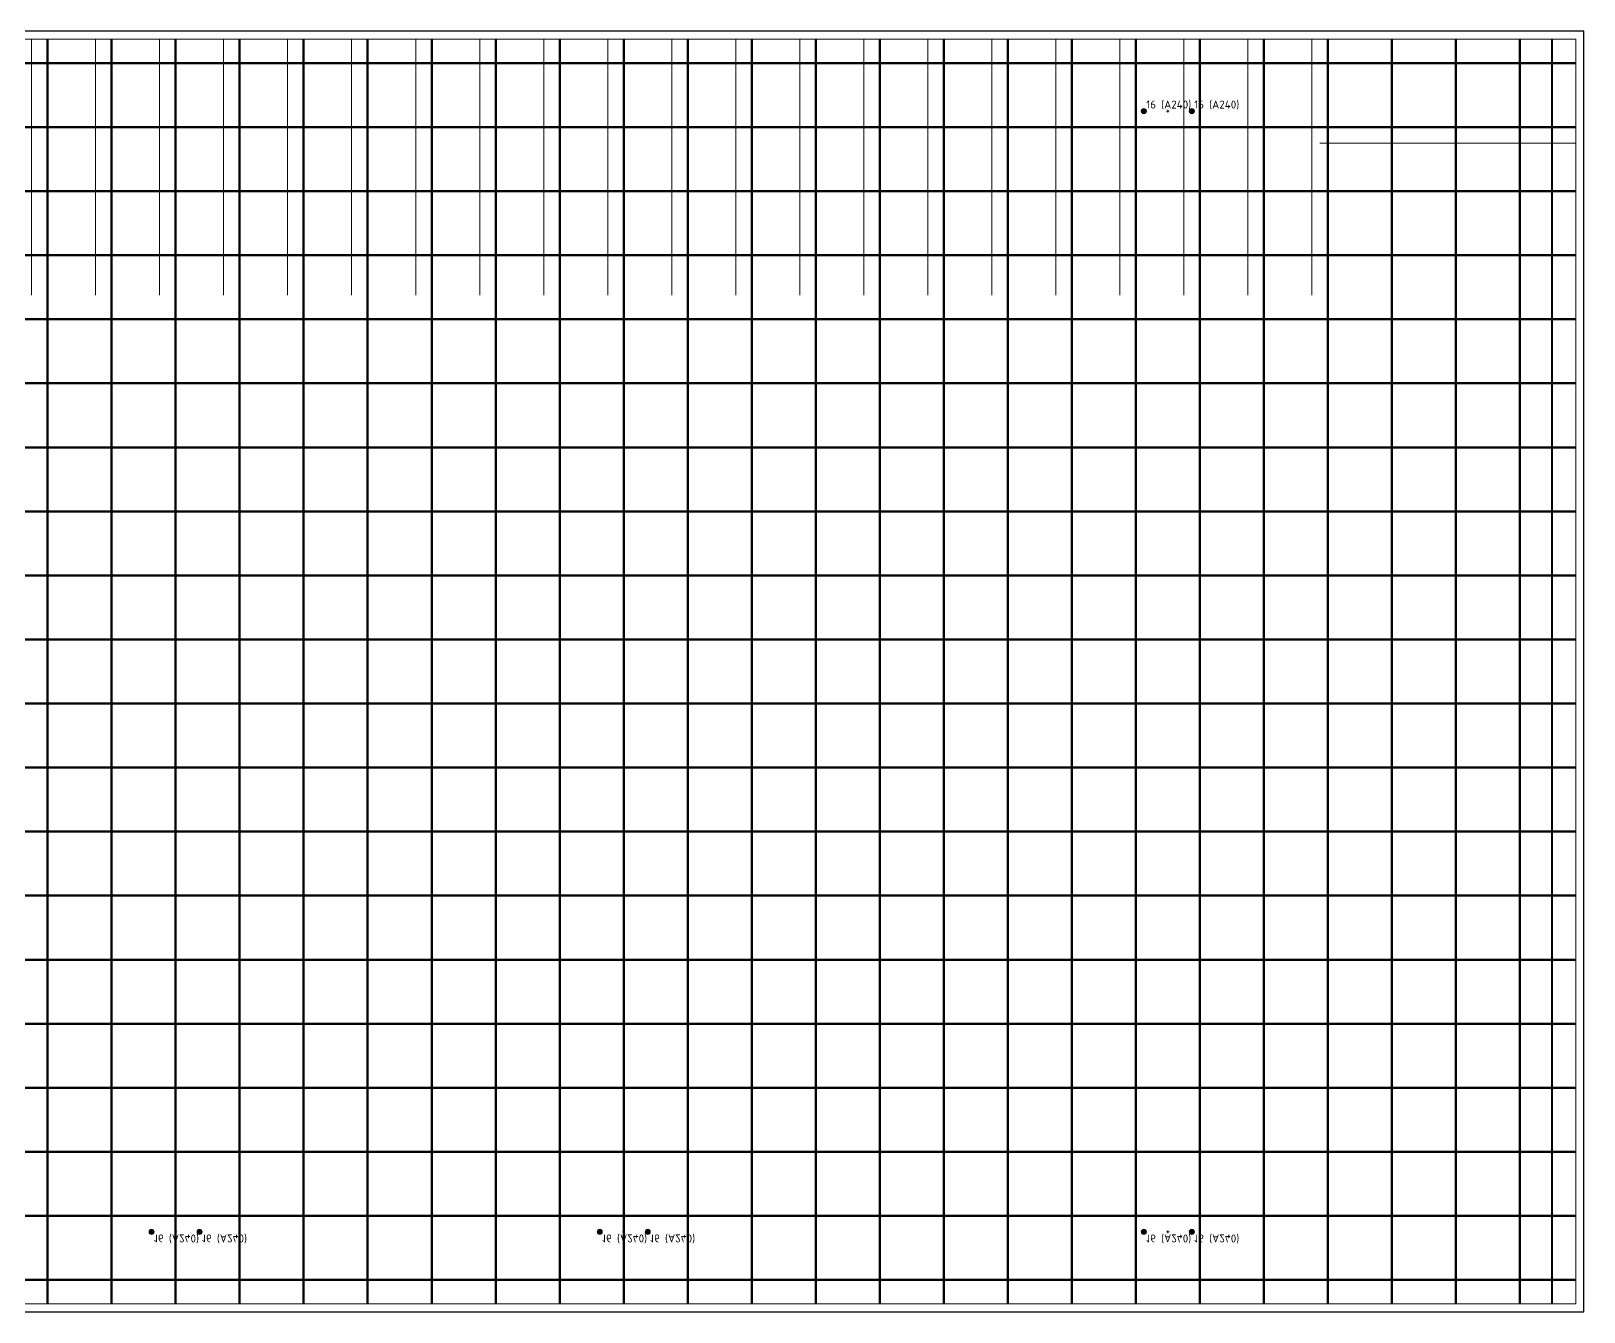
# Model space of a CAD drawing. Header units: metres. Extents: x 407396 to 516262, y -257300 to -131999.
# Drawn here: x 457043 to 461895, y -185067 to -181067 of the extents above; entities that cross this region are included whole.
import ezdxf

# ---------------------------------------------------------------- set-up
doc = ezdxf.new("R2010")
doc.units = ezdxf.units.M
doc.layers.get('0').update_dxf_attribs({"lineweight": 0})
for name, color, linetype, lineweight in [('арматура', 7, 'Continuous', 50), ('второстепенные', 7, 'Continuous', 25), ('штриховка', 7, 'Continuous', 9)]:
    doc.layers.add(name, color=color, linetype=linetype, lineweight=lineweight)
doc.layers.add('помощь', color=1, linetype='Continuous', lineweight=0, plot=False)
doc.styles.add('СПДС', font='isocpeur.ttf')

# ---------------------------------------------------------------- blocks, each defined once
blk = doc.blocks.new('*U62')
at = {"ltscale": 10}
blk.add_lwpolyline([(-7725, 0), (7725, 0)], dxfattribs=at)
blk = doc.blocks.new('*U63')
at = {"layer": 'арматура', "color": 0, "linetype": 'ByBlock', "lineweight": -2, "transparency": 16777216}
for p in [(0, 0), (0, -200), (0, -400), (0, -600), (0, -800), (0, -1000), (0, -1200), (0, -1400), (0, -1600), (0, -1800), (0, -2000), (0, -2200), (0, -2400), (0, -2600), (0, -2800), (0, -3000), (0, -3200), (0, -3400), (0, -3600), (0, -3800)]:
    blk.add_blockref('*U62', p, dxfattribs=at)
blk = doc.blocks.new('*U64')
blk.add_lwpolyline([(0, 1975), (0, -1975)])
blk = doc.blocks.new('*U65')
at = {"layer": 'арматура', "color": 0, "linetype": 'ByBlock', "lineweight": -2, "transparency": 16777216}
for p in [(10600, 0), (10800, 0), (11000, 0), (11200, 0), (11400, 0), (11600, 0), (11800, 0), (12000, 0), (12200, 0), (12400, 0), (12600, 0), (12800, 0), (13000, 0), (13200, 0), (13400, 0), (13600, 0), (13800, 0), (14000, 0), (14200, 0), (14400, 0), (14600, 0), (14800, 0), (15000, 0), (15200, 0)]:
    blk.add_blockref('*U64', p, dxfattribs=at)
blk = doc.blocks.new('wef')
at = {"layer": 'штриховка', "ltscale": 10}
h = blk.add_hatch(color=256, dxfattribs=at)
edge = h.paths.add_edge_path()
edge.add_arc((-75, 0), 8, 0, 360)
h = blk.add_hatch(color=256, dxfattribs=at)
edge = h.paths.add_edge_path()
edge.add_arc((75, 0), 8, 0, 360)
at = {"layer": 'помощь', "ltscale": 10}
for points in [[(-3.7, 0), (3.7, 0)], [(0, -4), (0, 4)]]:
    blk.add_lwpolyline(points, dxfattribs=at)
at = {"layer": 'штриховка', "ltscale": 10}
for centre in [(-75, 0), (75, 0)]:
    blk.add_circle(centre, 8, dxfattribs=at)
at = {"layer": 'помощь', "ltscale": 10, "style": 'СПДС'}
for p in [(-67.6, 8), (82.4, 8)]:
    blk.add_text('16 (А240)', height=25, dxfattribs=at).set_placement(p)
blk = doc.blocks.new('*U68')
at = {"layer": 'арматура', "lineweight": 80}
blk.add_blockref('wef', (0, 0), dxfattribs=at)
blk = doc.blocks.new('*U69')
at = {"layer": 'арматура', "color": 0, "linetype": 'ByBlock', "lineweight": -2, "transparency": 16777216}
for p in [(-1400, 0), (0, 0)]:
    blk.add_blockref('*U68', p, dxfattribs=at)
blk = doc.blocks.new('*U74')
at = {"layer": 'помощь', "ltscale": 10}
blk.add_lwpolyline([(0, 400), (0, -400)], dxfattribs=at)
blk = doc.blocks.new('*U75')
at = {"layer": 'помощь', "color": 0, "linetype": 'ByBlock', "lineweight": -2, "transparency": 16777216}
for p in [(-4000, 0), (-3800, 0), (-3600, 0), (-3400, 0), (-3200, 0), (-3000, 0), (-2800, 0), (-2600, 0), (-2400, 0), (-2200, 0), (-2000, 0), (-1800, 0), (-1600, 0), (-1400, 0), (-1200, 0), (-1000, 0), (-800, 0), (-600, 0), (-400, 0), (-200, 0), (0, 0)]:
    blk.add_blockref('*U74', p, dxfattribs=at)

msp = doc.modelspace()

# ---------------------------------------------------------------- linework, layer by layer
at = {"layer": 'второстепенные', "ltscale": 100}
msp.add_lwpolyline([(461894.7, -181066.79), (446394.7, -181066.79), (446394.7, -185066.79), (461894.7, -185066.79)], close=True, dxfattribs=at)
at = {"layer": 'помощь', "ltscale": 100}
msp.add_lwpolyline([(461869.7, -181091.79), (446419.7, -181091.79), (446419.7, -185041.79), (461869.7, -185041.79)], close=True, dxfattribs=at)
at = {"layer": 'помощь', "lineweight": 40, "ltscale": 10}
msp.add_lwpolyline([(461794.7, -181091.79), (461794.7, -185041.79)], dxfattribs=at)
at = {"layer": 'помощь', "ltscale": 10}
msp.add_lwpolyline([(461869.7, -181416.79), (461069.7, -181416.79)], dxfattribs=at)

# ---------------------------------------------------------------- block references
at = {"layer": 'арматура'}
for name, p in [('*U65', (446494.7, -183066.79)), ('*U63', (454144.7, -181166.79))]:
    msp.add_blockref(name, p, dxfattribs=at)
at = {"layer": 'арматура', "lineweight": 80}
msp.add_blockref('wef', (460594.7, -181316.79), dxfattribs=at)
at = {"layer": 'арматура', "lineweight": 80, "xscale": -1, "rotation": 180}
for name, p in [('*U69', (458894.7, -184816.79)), ('wef', (460594.7, -184816.79))]:
    msp.add_blockref(name, p, dxfattribs=at)
at = {"layer": 'помощь'}
msp.add_blockref('*U75', (461044.7, -181491.79), dxfattribs=at)

doc.saveas('drawing.dxf')
